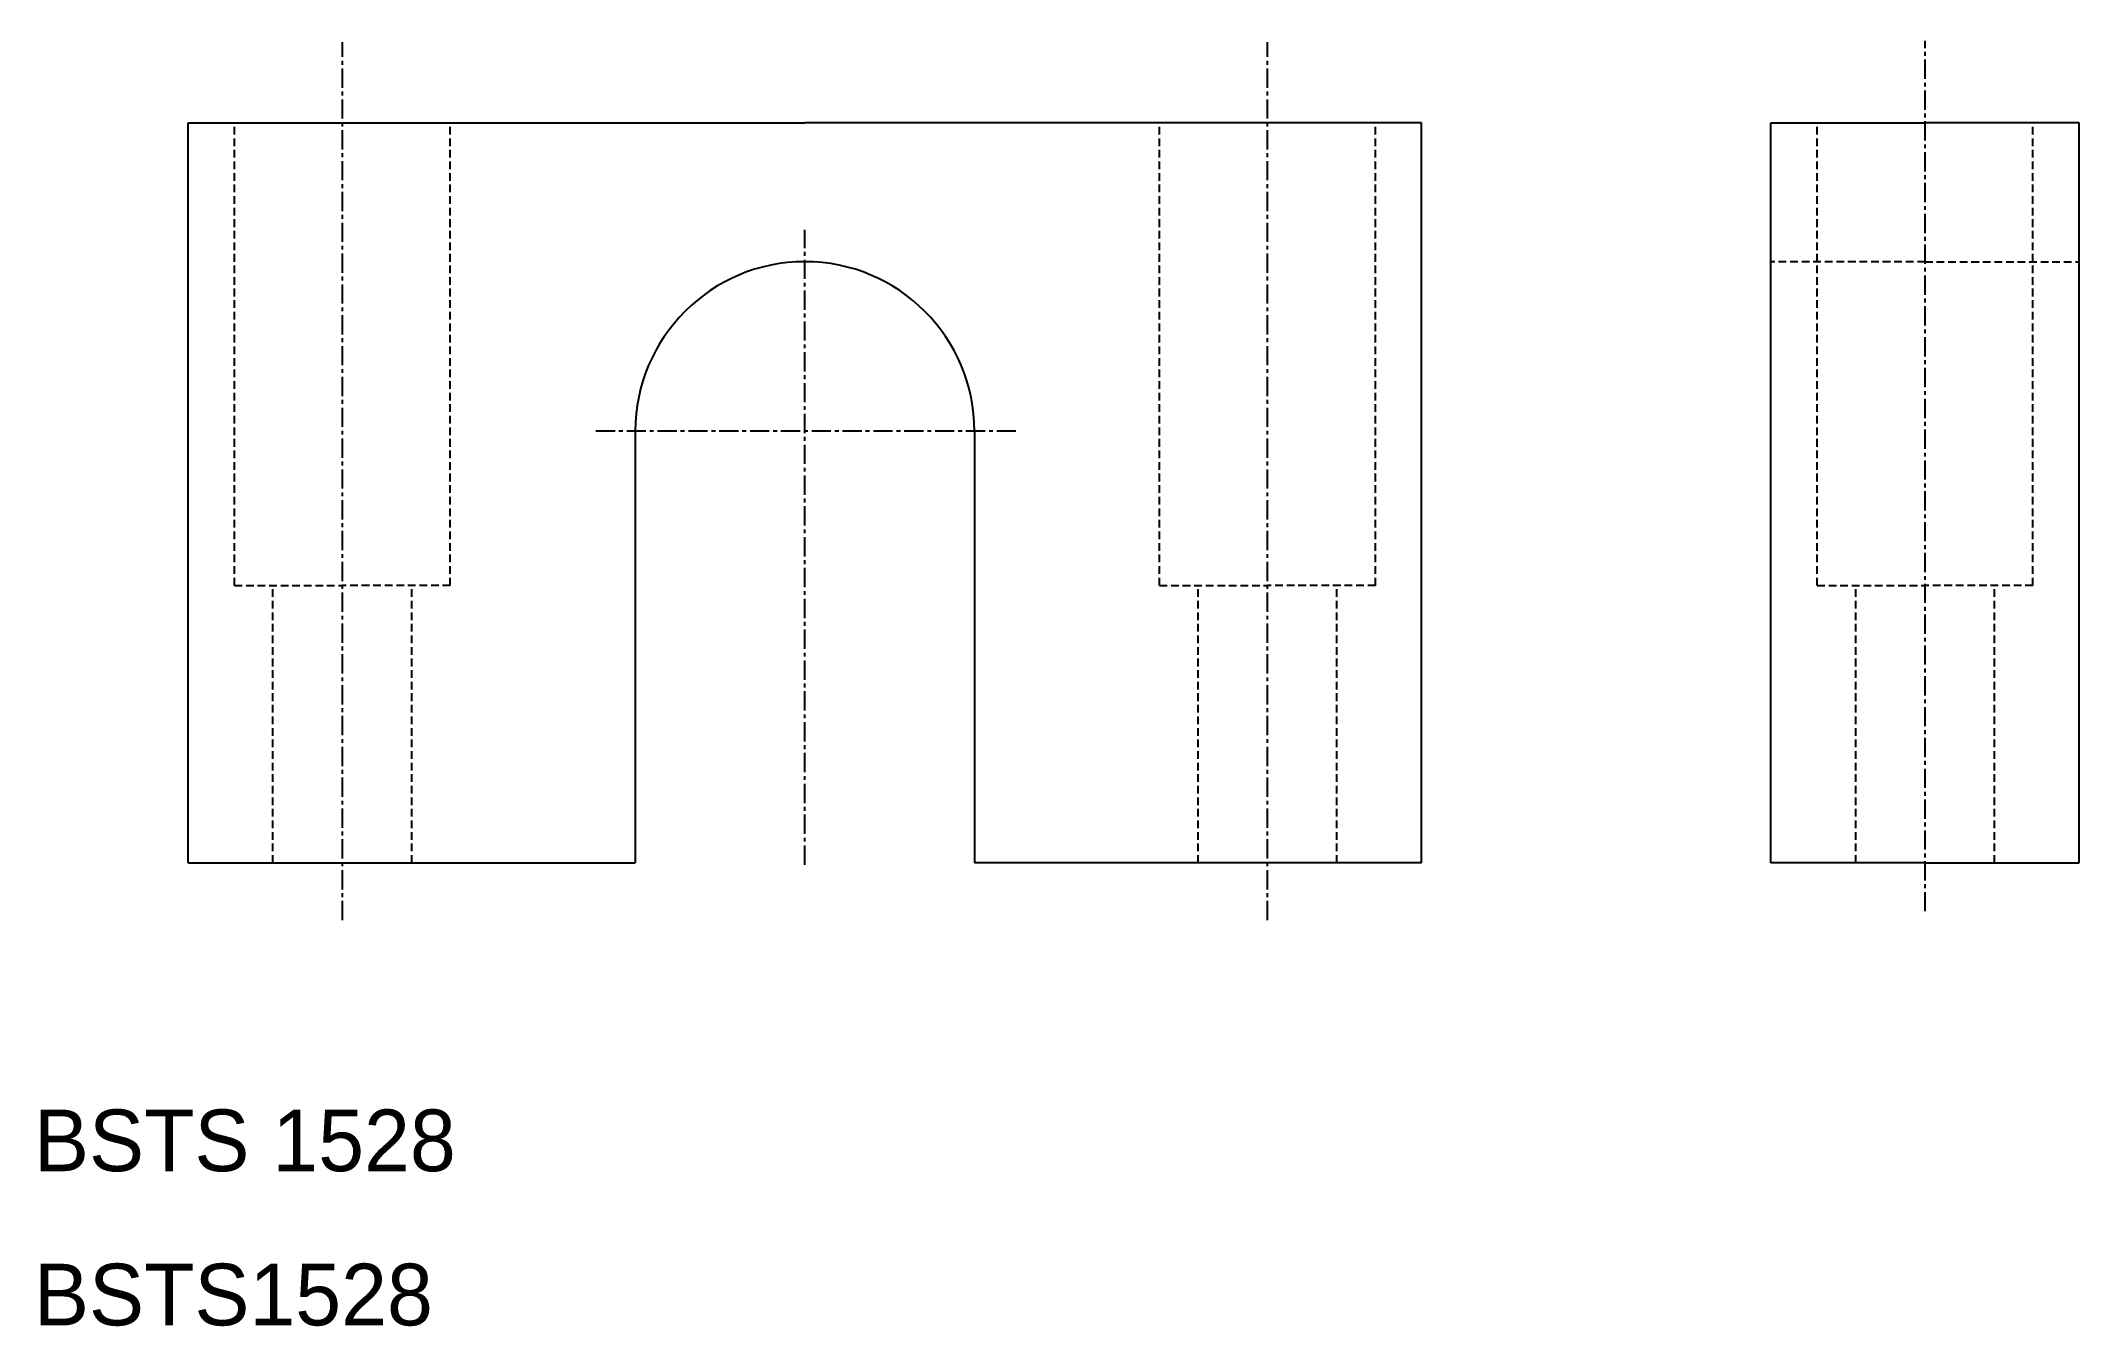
# Model space of a CAD drawing. Extents: x 10 to 143, y 10 to 93.
import ezdxf

# ---------------------------------------------------------------- set-up
doc = ezdxf.new("R2010")
doc.units = 0
doc.linetypes.add('CENTER', pattern=[2, 1.25, -0.25, 0.25, -0.25])
doc.linetypes.add('DASHED', pattern=[0.75, 0.5, -0.25])
doc.layers.get('0').update_dxf_attribs({"linetype": 'CONTINUOUS'})
doc.layers.add('CENTER', color=1, linetype='CENTER')

msp = doc.modelspace()

# ---------------------------------------------------------------- linework, layer by layer
at = {"color": 0}
for p, q in [((20, 40), (20, 88)), ((100, 40), (100, 88))]:
    msp.add_line(p, q, dxfattribs=at)
at = {"color": 7, "linetype": 'CONTINUOUS'}
for p, q in [((20, 88), (60, 88)), ((100, 88), (60, 88)), ((122.65, 40), (122.65, 88)), ((122.65, 88), (132.65, 88)), ((142.65, 88), (132.65, 88)), ((142.65, 40), (142.65, 88)), ((49, 68), (49, 40)), ((71, 68), (71, 40)), ((20, 40), (49, 40)), ((100, 40), (71, 40)), ((132.65, 40), (122.65, 40)), ((132.65, 40), (142.65, 40))]:
    msp.add_line(p, q, dxfattribs=at)
at = {"color": 3, "linetype": 'DASHED'}
for p, q in [((23, 58), (23, 88)), ((37, 58), (37, 88)), ((83, 58), (83, 88)), ((97, 58), (97, 88)), ((125.65, 58), (125.65, 88)), ((139.65, 58), (139.65, 88)), ((132.65, 79), (122.65, 79)), ((132.65, 79), (142.65, 79)), ((23, 58), (30, 58)), ((25.5, 40), (25.5, 58)), ((37, 58), (30, 58)), ((34.5, 40), (34.5, 58)), ((83, 58), (90, 58)), ((85.5, 40), (85.5, 58)), ((97, 58), (90, 58)), ((94.5, 40), (94.5, 58)), ((125.65, 58), (132.65, 58)), ((128.15, 40), (128.15, 58)), ((139.65, 58), (132.65, 58)), ((137.15, 40), (137.15, 58))]:
    msp.add_line(p, q, dxfattribs=at)
at = {"color": 7, "linetype": 'CONTINUOUS'}
for start, end in [(90, 180), (360, 90)]:
    msp.add_arc((60, 68), 11, start, end, dxfattribs=at)
at = {"layer": 'CENTER', "color": 1, "linetype": 'CENTER'}
for p, q in [((30, 36.28), (30, 93.25)), ((90, 36.28), (90, 93.25)), ((132.65, 36.86), (132.65, 93.33)), ((60, 39.88), (60, 81.07)), ((73.69, 68), (46.31, 68))]:
    msp.add_line(p, q, dxfattribs=at)

# ---------------------------------------------------------------- texts
at = {"color": 7, "linetype": 'CONTINUOUS'}
for s, p in [('BSTS 1528', (10, 20)), ('BSTS1528', (10, 10))]:
    msp.add_text(s, height=4, dxfattribs=at).set_placement(p)

doc.saveas('drawing.dxf')
